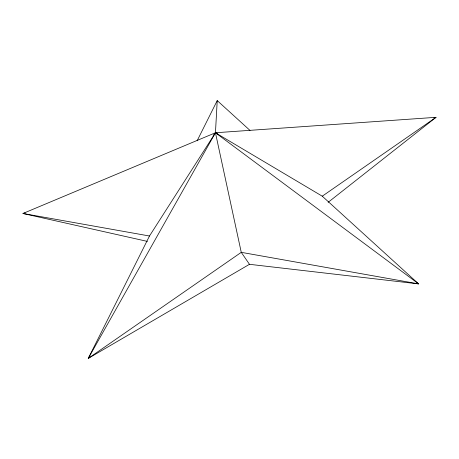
<?xml version="1.0" encoding="UTF-8"?>
<svg xmlns="http://www.w3.org/2000/svg" width="459" height="459" viewBox="0 0 459 459"><rect width="100%" height="100%" fill="white"/><g stroke="black" fill="none" stroke-linecap="round" stroke-linejoin="round"><path stroke-width="0.69" d="M250 130.419L217.227 100.59L215.449 132.76L241.262 252.341L249.472 264.309L418.637 283.909L322.264 196.188L215.449 132.76L22.95 213.481L147.396 241.405M328.151 202.321L436.05 117.315L215.449 132.76L149.485 236.006L88.248 358.41L249.472 264.309M197.118 140.798L217.227 100.59M213.194 135.503L215.449 132.76L217.457 133.477M322.264 196.188L436.05 117.315L433.962 117.797M25.038 212.993L22.95 213.481L149.485 236.006M215.449 132.76L88.248 358.41L241.262 252.341L418.637 283.909L215.449 132.76"/></g></svg>
